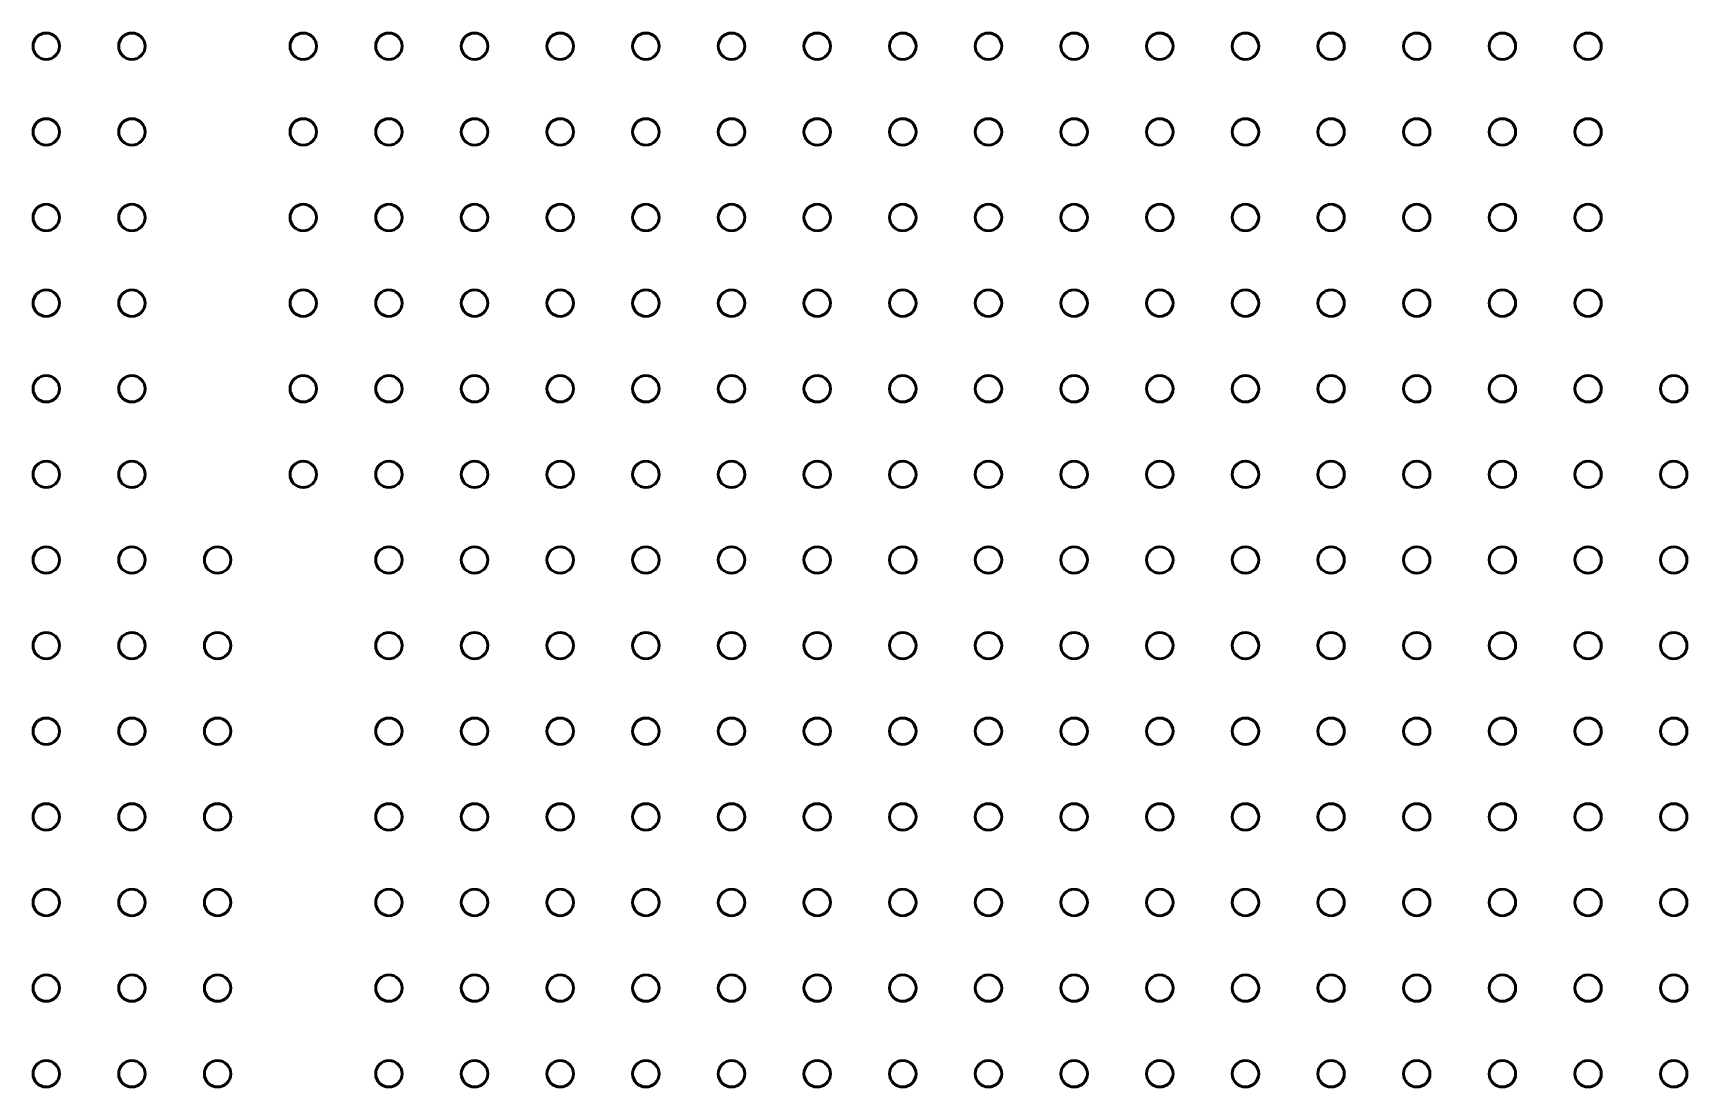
# Model space of a CAD drawing. Header units: inches. Extents: x 17 to 31, y 2 to 10.
# Drawn here: x 20.511 to 23.552, y 7.872 to 9.811 of the extents above; entities that cross this region are included whole.
import ezdxf

# ---------------------------------------------------------------- set-up
doc = ezdxf.new("R2010")
doc.units = ezdxf.units.IN
doc.header["$MEASUREMENT"] = 0
doc.layers.add('Visible', color=7, linetype='Continuous', lineweight=0)

# ---------------------------------------------------------------- blocks, each defined once
blk = doc.blocks.new('Block_675')
at = {"layer": 'Visible', "color": 7, "lineweight": 50}
blk.add_circle((20.5354, 7.8967), 0.0243, dxfattribs=at)
blk = doc.blocks.new('Block_676')
at = {"layer": 'Visible', "color": 7, "lineweight": 50}
blk.add_circle((20.5354, 8.0542), 0.0243, dxfattribs=at)
blk = doc.blocks.new('Block_677')
at = {"layer": 'Visible', "color": 7, "lineweight": 50}
blk.add_circle((20.5354, 8.2117), 0.0243, dxfattribs=at)
blk = doc.blocks.new('Block_678')
at = {"layer": 'Visible', "color": 7, "lineweight": 50}
blk.add_circle((20.5354, 8.3691), 0.0243, dxfattribs=at)
blk = doc.blocks.new('Block_679')
at = {"layer": 'Visible', "color": 7, "lineweight": 50}
blk.add_circle((20.5354, 8.5266), 0.0243, dxfattribs=at)
blk = doc.blocks.new('Block_680')
at = {"layer": 'Visible', "color": 7, "lineweight": 50}
blk.add_circle((20.5354, 8.6841), 0.0243, dxfattribs=at)
blk = doc.blocks.new('Block_681')
at = {"layer": 'Visible', "color": 7, "lineweight": 50}
blk.add_circle((20.5354, 8.8416), 0.0243, dxfattribs=at)
blk = doc.blocks.new('Block_682')
at = {"layer": 'Visible', "color": 7, "lineweight": 50}
blk.add_circle((20.5354, 8.9991), 0.0243, dxfattribs=at)
blk = doc.blocks.new('Block_683')
at = {"layer": 'Visible', "color": 7, "lineweight": 50}
blk.add_circle((20.5354, 9.1566), 0.0243, dxfattribs=at)
blk = doc.blocks.new('Block_684')
at = {"layer": 'Visible', "color": 7, "lineweight": 50}
blk.add_circle((20.5354, 9.314), 0.0243, dxfattribs=at)
blk = doc.blocks.new('Block_685')
at = {"layer": 'Visible', "color": 7, "lineweight": 50}
blk.add_circle((20.5354, 9.4715), 0.0243, dxfattribs=at)
blk = doc.blocks.new('Block_686')
at = {"layer": 'Visible', "color": 7, "lineweight": 50}
blk.add_circle((20.5354, 9.629), 0.0243, dxfattribs=at)
blk = doc.blocks.new('Block_687')
at = {"layer": 'Visible', "color": 7, "lineweight": 50}
blk.add_circle((20.5354, 9.7865), 0.0243, dxfattribs=at)
blk = doc.blocks.new('Block_718')
at = {"layer": 'Visible', "color": 7, "lineweight": 50}
blk.add_circle((20.6929, 7.8967), 0.0243, dxfattribs=at)
blk = doc.blocks.new('Block_719')
at = {"layer": 'Visible', "color": 7, "lineweight": 50}
blk.add_circle((20.6929, 8.0542), 0.0243, dxfattribs=at)
blk = doc.blocks.new('Block_720')
at = {"layer": 'Visible', "color": 7, "lineweight": 50}
blk.add_circle((20.6929, 8.2117), 0.0243, dxfattribs=at)
blk = doc.blocks.new('Block_721')
at = {"layer": 'Visible', "color": 7, "lineweight": 50}
blk.add_circle((20.6929, 8.3691), 0.0243, dxfattribs=at)
blk = doc.blocks.new('Block_722')
at = {"layer": 'Visible', "color": 7, "lineweight": 50}
blk.add_circle((20.6929, 8.5266), 0.0243, dxfattribs=at)
blk = doc.blocks.new('Block_723')
at = {"layer": 'Visible', "color": 7, "lineweight": 50}
blk.add_circle((20.6929, 8.6841), 0.0243, dxfattribs=at)
blk = doc.blocks.new('Block_724')
at = {"layer": 'Visible', "color": 7, "lineweight": 50}
blk.add_circle((20.6929, 8.8416), 0.0243, dxfattribs=at)
blk = doc.blocks.new('Block_725')
at = {"layer": 'Visible', "color": 7, "lineweight": 50}
blk.add_circle((20.6929, 8.9991), 0.0243, dxfattribs=at)
blk = doc.blocks.new('Block_726')
at = {"layer": 'Visible', "color": 7, "lineweight": 50}
blk.add_circle((20.6929, 9.1566), 0.0243, dxfattribs=at)
blk = doc.blocks.new('Block_727')
at = {"layer": 'Visible', "color": 7, "lineweight": 50}
blk.add_circle((20.6929, 9.314), 0.0243, dxfattribs=at)
blk = doc.blocks.new('Block_728')
at = {"layer": 'Visible', "color": 7, "lineweight": 50}
blk.add_circle((20.6929, 9.4715), 0.0243, dxfattribs=at)
blk = doc.blocks.new('Block_729')
at = {"layer": 'Visible', "color": 7, "lineweight": 50}
blk.add_circle((20.6929, 9.629), 0.0243, dxfattribs=at)
blk = doc.blocks.new('Block_730')
at = {"layer": 'Visible', "color": 7, "lineweight": 50}
blk.add_circle((20.6929, 9.7865), 0.0243, dxfattribs=at)
blk = doc.blocks.new('Block_761')
at = {"layer": 'Visible', "color": 7, "lineweight": 50}
blk.add_circle((20.8504, 7.8967), 0.0243, dxfattribs=at)
blk = doc.blocks.new('Block_762')
at = {"layer": 'Visible', "color": 7, "lineweight": 50}
blk.add_circle((20.8504, 8.0542), 0.0243, dxfattribs=at)
blk = doc.blocks.new('Block_763')
at = {"layer": 'Visible', "color": 7, "lineweight": 50}
blk.add_circle((20.8504, 8.2117), 0.0243, dxfattribs=at)
blk = doc.blocks.new('Block_764')
at = {"layer": 'Visible', "color": 7, "lineweight": 50}
blk.add_circle((20.8504, 8.3691), 0.0243, dxfattribs=at)
blk = doc.blocks.new('Block_765')
at = {"layer": 'Visible', "color": 7, "lineweight": 50}
blk.add_circle((20.8504, 8.5266), 0.0243, dxfattribs=at)
blk = doc.blocks.new('Block_766')
at = {"layer": 'Visible', "color": 7, "lineweight": 50}
blk.add_circle((20.8504, 8.6841), 0.0243, dxfattribs=at)
blk = doc.blocks.new('Block_767')
at = {"layer": 'Visible', "color": 7, "lineweight": 50}
blk.add_circle((20.8504, 8.8416), 0.0243, dxfattribs=at)
blk = doc.blocks.new('Block_793')
at = {"layer": 'Visible', "color": 7, "lineweight": 50}
blk.add_circle((21.0079, 8.9991), 0.0243, dxfattribs=at)
blk = doc.blocks.new('Block_794')
at = {"layer": 'Visible', "color": 7, "lineweight": 50}
blk.add_circle((21.0079, 9.1566), 0.0243, dxfattribs=at)
blk = doc.blocks.new('Block_795')
at = {"layer": 'Visible', "color": 7, "lineweight": 50}
blk.add_circle((21.0079, 9.314), 0.0243, dxfattribs=at)
blk = doc.blocks.new('Block_796')
at = {"layer": 'Visible', "color": 7, "lineweight": 50}
blk.add_circle((21.0079, 9.4715), 0.0243, dxfattribs=at)
blk = doc.blocks.new('Block_797')
at = {"layer": 'Visible', "color": 7, "lineweight": 50}
blk.add_circle((21.0079, 9.629), 0.0243, dxfattribs=at)
blk = doc.blocks.new('Block_798')
at = {"layer": 'Visible', "color": 7, "lineweight": 50}
blk.add_circle((21.0079, 9.7865), 0.0243, dxfattribs=at)
blk = doc.blocks.new('Block_830')
at = {"layer": 'Visible', "color": 7, "lineweight": 50}
blk.add_circle((21.1654, 7.8967), 0.0243, dxfattribs=at)
blk = doc.blocks.new('Block_831')
at = {"layer": 'Visible', "color": 7, "lineweight": 50}
blk.add_circle((21.1654, 8.0542), 0.0243, dxfattribs=at)
blk = doc.blocks.new('Block_832')
at = {"layer": 'Visible', "color": 7, "lineweight": 50}
blk.add_circle((21.1654, 8.2117), 0.0243, dxfattribs=at)
blk = doc.blocks.new('Block_833')
at = {"layer": 'Visible', "color": 7, "lineweight": 50}
blk.add_circle((21.1654, 8.3691), 0.0243, dxfattribs=at)
blk = doc.blocks.new('Block_834')
at = {"layer": 'Visible', "color": 7, "lineweight": 50}
blk.add_circle((21.1654, 8.5266), 0.0243, dxfattribs=at)
blk = doc.blocks.new('Block_835')
at = {"layer": 'Visible', "color": 7, "lineweight": 50}
blk.add_circle((21.1654, 8.6841), 0.0243, dxfattribs=at)
blk = doc.blocks.new('Block_836')
at = {"layer": 'Visible', "color": 7, "lineweight": 50}
blk.add_circle((21.1654, 8.8416), 0.0243, dxfattribs=at)
blk = doc.blocks.new('Block_837')
at = {"layer": 'Visible', "color": 7, "lineweight": 50}
blk.add_circle((21.1654, 8.9991), 0.0243, dxfattribs=at)
blk = doc.blocks.new('Block_838')
at = {"layer": 'Visible', "color": 7, "lineweight": 50}
blk.add_circle((21.1654, 9.1566), 0.0243, dxfattribs=at)
blk = doc.blocks.new('Block_839')
at = {"layer": 'Visible', "color": 7, "lineweight": 50}
blk.add_circle((21.1654, 9.314), 0.0243, dxfattribs=at)
blk = doc.blocks.new('Block_840')
at = {"layer": 'Visible', "color": 7, "lineweight": 50}
blk.add_circle((21.1654, 9.4715), 0.0243, dxfattribs=at)
blk = doc.blocks.new('Block_841')
at = {"layer": 'Visible', "color": 7, "lineweight": 50}
blk.add_circle((21.1654, 9.629), 0.0243, dxfattribs=at)
blk = doc.blocks.new('Block_842')
at = {"layer": 'Visible', "color": 7, "lineweight": 50}
blk.add_circle((21.1654, 9.7865), 0.0243, dxfattribs=at)
blk = doc.blocks.new('Block_875')
at = {"layer": 'Visible', "color": 7, "lineweight": 50}
blk.add_circle((21.3228, 7.8967), 0.0243, dxfattribs=at)
blk = doc.blocks.new('Block_876')
at = {"layer": 'Visible', "color": 7, "lineweight": 50}
blk.add_circle((21.3228, 8.0542), 0.0243, dxfattribs=at)
blk = doc.blocks.new('Block_877')
at = {"layer": 'Visible', "color": 7, "lineweight": 50}
blk.add_circle((21.3228, 8.2117), 0.0243, dxfattribs=at)
blk = doc.blocks.new('Block_878')
at = {"layer": 'Visible', "color": 7, "lineweight": 50}
blk.add_circle((21.3228, 8.3691), 0.0243, dxfattribs=at)
blk = doc.blocks.new('Block_879')
at = {"layer": 'Visible', "color": 7, "lineweight": 50}
blk.add_circle((21.3228, 8.5266), 0.0243, dxfattribs=at)
blk = doc.blocks.new('Block_880')
at = {"layer": 'Visible', "color": 7, "lineweight": 50}
blk.add_circle((21.3228, 8.6841), 0.0243, dxfattribs=at)
blk = doc.blocks.new('Block_881')
at = {"layer": 'Visible', "color": 7, "lineweight": 50}
blk.add_circle((21.3228, 8.8416), 0.0243, dxfattribs=at)
blk = doc.blocks.new('Block_882')
at = {"layer": 'Visible', "color": 7, "lineweight": 50}
blk.add_circle((21.3228, 8.9991), 0.0243, dxfattribs=at)
blk = doc.blocks.new('Block_883')
at = {"layer": 'Visible', "color": 7, "lineweight": 50}
blk.add_circle((21.3228, 9.1566), 0.0243, dxfattribs=at)
blk = doc.blocks.new('Block_884')
at = {"layer": 'Visible', "color": 7, "lineweight": 50}
blk.add_circle((21.3228, 9.314), 0.0243, dxfattribs=at)
blk = doc.blocks.new('Block_885')
at = {"layer": 'Visible', "color": 7, "lineweight": 50}
blk.add_circle((21.3228, 9.4715), 0.0243, dxfattribs=at)
blk = doc.blocks.new('Block_886')
at = {"layer": 'Visible', "color": 7, "lineweight": 50}
blk.add_circle((21.3228, 9.629), 0.0243, dxfattribs=at)
blk = doc.blocks.new('Block_887')
at = {"layer": 'Visible', "color": 7, "lineweight": 50}
blk.add_circle((21.3228, 9.7865), 0.0243, dxfattribs=at)
blk = doc.blocks.new('Block_920')
at = {"layer": 'Visible', "color": 7, "lineweight": 50}
blk.add_circle((21.4803, 7.8967), 0.0243, dxfattribs=at)
blk = doc.blocks.new('Block_921')
at = {"layer": 'Visible', "color": 7, "lineweight": 50}
blk.add_circle((21.4803, 8.0542), 0.0243, dxfattribs=at)
blk = doc.blocks.new('Block_922')
at = {"layer": 'Visible', "color": 7, "lineweight": 50}
blk.add_circle((21.4803, 8.2117), 0.0243, dxfattribs=at)
blk = doc.blocks.new('Block_923')
at = {"layer": 'Visible', "color": 7, "lineweight": 50}
blk.add_circle((21.4803, 8.3691), 0.0243, dxfattribs=at)
blk = doc.blocks.new('Block_924')
at = {"layer": 'Visible', "color": 7, "lineweight": 50}
blk.add_circle((21.4803, 8.5266), 0.0243, dxfattribs=at)
blk = doc.blocks.new('Block_925')
at = {"layer": 'Visible', "color": 7, "lineweight": 50}
blk.add_circle((21.4803, 8.6841), 0.0243, dxfattribs=at)
blk = doc.blocks.new('Block_926')
at = {"layer": 'Visible', "color": 7, "lineweight": 50}
blk.add_circle((21.4803, 8.8416), 0.0243, dxfattribs=at)
blk = doc.blocks.new('Block_927')
at = {"layer": 'Visible', "color": 7, "lineweight": 50}
blk.add_circle((21.4803, 8.9991), 0.0243, dxfattribs=at)
blk = doc.blocks.new('Block_928')
at = {"layer": 'Visible', "color": 7, "lineweight": 50}
blk.add_circle((21.4803, 9.1566), 0.0243, dxfattribs=at)
blk = doc.blocks.new('Block_929')
at = {"layer": 'Visible', "color": 7, "lineweight": 50}
blk.add_circle((21.4803, 9.314), 0.0243, dxfattribs=at)
blk = doc.blocks.new('Block_930')
at = {"layer": 'Visible', "color": 7, "lineweight": 50}
blk.add_circle((21.4803, 9.4715), 0.0243, dxfattribs=at)
blk = doc.blocks.new('Block_931')
at = {"layer": 'Visible', "color": 7, "lineweight": 50}
blk.add_circle((21.4803, 9.629), 0.0243, dxfattribs=at)
blk = doc.blocks.new('Block_932')
at = {"layer": 'Visible', "color": 7, "lineweight": 50}
blk.add_circle((21.4803, 9.7865), 0.0243, dxfattribs=at)
blk = doc.blocks.new('Block_966')
at = {"layer": 'Visible', "color": 7, "lineweight": 50}
blk.add_circle((21.6378, 7.8967), 0.0243, dxfattribs=at)
blk = doc.blocks.new('Block_967')
at = {"layer": 'Visible', "color": 7, "lineweight": 50}
blk.add_circle((21.6378, 8.0542), 0.0243, dxfattribs=at)
blk = doc.blocks.new('Block_968')
at = {"layer": 'Visible', "color": 7, "lineweight": 50}
blk.add_circle((21.6378, 8.2117), 0.0243, dxfattribs=at)
blk = doc.blocks.new('Block_969')
at = {"layer": 'Visible', "color": 7, "lineweight": 50}
blk.add_circle((21.6378, 8.3691), 0.0243, dxfattribs=at)
blk = doc.blocks.new('Block_970')
at = {"layer": 'Visible', "color": 7, "lineweight": 50}
blk.add_circle((21.6378, 8.5266), 0.0243, dxfattribs=at)
blk = doc.blocks.new('Block_971')
at = {"layer": 'Visible', "color": 7, "lineweight": 50}
blk.add_circle((21.6378, 8.6841), 0.0243, dxfattribs=at)
blk = doc.blocks.new('Block_972')
at = {"layer": 'Visible', "color": 7, "lineweight": 50}
blk.add_circle((21.6378, 8.8416), 0.0243, dxfattribs=at)
blk = doc.blocks.new('Block_973')
at = {"layer": 'Visible', "color": 7, "lineweight": 50}
blk.add_circle((21.6378, 8.9991), 0.0243, dxfattribs=at)
blk = doc.blocks.new('Block_974')
at = {"layer": 'Visible', "color": 7, "lineweight": 50}
blk.add_circle((21.6378, 9.1566), 0.0243, dxfattribs=at)
blk = doc.blocks.new('Block_975')
at = {"layer": 'Visible', "color": 7, "lineweight": 50}
blk.add_circle((21.6378, 9.314), 0.0243, dxfattribs=at)
blk = doc.blocks.new('Block_976')
at = {"layer": 'Visible', "color": 7, "lineweight": 50}
blk.add_circle((21.6378, 9.4715), 0.0243, dxfattribs=at)
blk = doc.blocks.new('Block_977')
at = {"layer": 'Visible', "color": 7, "lineweight": 50}
blk.add_circle((21.6378, 9.629), 0.0243, dxfattribs=at)
blk = doc.blocks.new('Block_978')
at = {"layer": 'Visible', "color": 7, "lineweight": 50}
blk.add_circle((21.6378, 9.7865), 0.0243, dxfattribs=at)
blk = doc.blocks.new('Block_1011')
at = {"layer": 'Visible', "color": 7, "lineweight": 50}
blk.add_circle((21.7953, 7.8967), 0.0243, dxfattribs=at)
blk = doc.blocks.new('Block_1012')
at = {"layer": 'Visible', "color": 7, "lineweight": 50}
blk.add_circle((21.7953, 8.0542), 0.0243, dxfattribs=at)
blk = doc.blocks.new('Block_1013')
at = {"layer": 'Visible', "color": 7, "lineweight": 50}
blk.add_circle((21.7953, 8.2117), 0.0243, dxfattribs=at)
blk = doc.blocks.new('Block_1014')
at = {"layer": 'Visible', "color": 7, "lineweight": 50}
blk.add_circle((21.7953, 8.3691), 0.0243, dxfattribs=at)
blk = doc.blocks.new('Block_1015')
at = {"layer": 'Visible', "color": 7, "lineweight": 50}
blk.add_circle((21.7953, 8.5266), 0.0243, dxfattribs=at)
blk = doc.blocks.new('Block_1016')
at = {"layer": 'Visible', "color": 7, "lineweight": 50}
blk.add_circle((21.7953, 8.6841), 0.0243, dxfattribs=at)
blk = doc.blocks.new('Block_1017')
at = {"layer": 'Visible', "color": 7, "lineweight": 50}
blk.add_circle((21.7953, 8.8416), 0.0243, dxfattribs=at)
blk = doc.blocks.new('Block_1018')
at = {"layer": 'Visible', "color": 7, "lineweight": 50}
blk.add_circle((21.7953, 8.9991), 0.0243, dxfattribs=at)
blk = doc.blocks.new('Block_1019')
at = {"layer": 'Visible', "color": 7, "lineweight": 50}
blk.add_circle((21.7953, 9.1566), 0.0243, dxfattribs=at)
blk = doc.blocks.new('Block_1020')
at = {"layer": 'Visible', "color": 7, "lineweight": 50}
blk.add_circle((21.7953, 9.314), 0.0243, dxfattribs=at)
blk = doc.blocks.new('Block_1021')
at = {"layer": 'Visible', "color": 7, "lineweight": 50}
blk.add_circle((21.7953, 9.4715), 0.0243, dxfattribs=at)
blk = doc.blocks.new('Block_1022')
at = {"layer": 'Visible', "color": 7, "lineweight": 50}
blk.add_circle((21.7953, 9.629), 0.0243, dxfattribs=at)
blk = doc.blocks.new('Block_1023')
at = {"layer": 'Visible', "color": 7, "lineweight": 50}
blk.add_circle((21.7953, 9.7865), 0.0243, dxfattribs=at)
blk = doc.blocks.new('Block_1042')
at = {"layer": 'Visible', "color": 7, "lineweight": 50}
blk.add_circle((21.9528, 7.8967), 0.0243, dxfattribs=at)
blk = doc.blocks.new('Block_1043')
at = {"layer": 'Visible', "color": 7, "lineweight": 50}
blk.add_circle((21.9528, 8.0542), 0.0243, dxfattribs=at)
blk = doc.blocks.new('Block_1044')
at = {"layer": 'Visible', "color": 7, "lineweight": 50}
blk.add_circle((21.9528, 8.2117), 0.0243, dxfattribs=at)
blk = doc.blocks.new('Block_1045')
at = {"layer": 'Visible', "color": 7, "lineweight": 50}
blk.add_circle((21.9528, 8.3691), 0.0243, dxfattribs=at)
blk = doc.blocks.new('Block_1046')
at = {"layer": 'Visible', "color": 7, "lineweight": 50}
blk.add_circle((21.9528, 8.5266), 0.0243, dxfattribs=at)
blk = doc.blocks.new('Block_1047')
at = {"layer": 'Visible', "color": 7, "lineweight": 50}
blk.add_circle((21.9528, 8.6841), 0.0243, dxfattribs=at)
blk = doc.blocks.new('Block_1048')
at = {"layer": 'Visible', "color": 7, "lineweight": 50}
blk.add_circle((21.9528, 8.8416), 0.0243, dxfattribs=at)
blk = doc.blocks.new('Block_1049')
at = {"layer": 'Visible', "color": 7, "lineweight": 50}
blk.add_circle((21.9528, 8.9991), 0.0243, dxfattribs=at)
blk = doc.blocks.new('Block_1050')
at = {"layer": 'Visible', "color": 7, "lineweight": 50}
blk.add_circle((21.9528, 9.1566), 0.0243, dxfattribs=at)
blk = doc.blocks.new('Block_1051')
at = {"layer": 'Visible', "color": 7, "lineweight": 50}
blk.add_circle((21.9528, 9.314), 0.0243, dxfattribs=at)
blk = doc.blocks.new('Block_1052')
at = {"layer": 'Visible', "color": 7, "lineweight": 50}
blk.add_circle((21.9528, 9.4715), 0.0243, dxfattribs=at)
blk = doc.blocks.new('Block_1053')
at = {"layer": 'Visible', "color": 7, "lineweight": 50}
blk.add_circle((21.9528, 9.629), 0.0243, dxfattribs=at)
blk = doc.blocks.new('Block_1054')
at = {"layer": 'Visible', "color": 7, "lineweight": 50}
blk.add_circle((21.9528, 9.7865), 0.0243, dxfattribs=at)
blk = doc.blocks.new('Block_1090')
at = {"layer": 'Visible', "color": 7, "lineweight": 50}
blk.add_circle((22.1102, 7.8967), 0.0243, dxfattribs=at)
blk = doc.blocks.new('Block_1091')
at = {"layer": 'Visible', "color": 7, "lineweight": 50}
blk.add_circle((22.1102, 8.0542), 0.0243, dxfattribs=at)
blk = doc.blocks.new('Block_1092')
at = {"layer": 'Visible', "color": 7, "lineweight": 50}
blk.add_circle((22.1102, 8.2117), 0.0243, dxfattribs=at)
blk = doc.blocks.new('Block_1093')
at = {"layer": 'Visible', "color": 7, "lineweight": 50}
blk.add_circle((22.1102, 8.3691), 0.0243, dxfattribs=at)
blk = doc.blocks.new('Block_1094')
at = {"layer": 'Visible', "color": 7, "lineweight": 50}
blk.add_circle((22.1102, 8.5266), 0.0243, dxfattribs=at)
blk = doc.blocks.new('Block_1095')
at = {"layer": 'Visible', "color": 7, "lineweight": 50}
blk.add_circle((22.1102, 8.6841), 0.0243, dxfattribs=at)
blk = doc.blocks.new('Block_1096')
at = {"layer": 'Visible', "color": 7, "lineweight": 50}
blk.add_circle((22.1102, 8.8416), 0.0243, dxfattribs=at)
blk = doc.blocks.new('Block_1097')
at = {"layer": 'Visible', "color": 7, "lineweight": 50}
blk.add_circle((22.1102, 8.9991), 0.0243, dxfattribs=at)
blk = doc.blocks.new('Block_1098')
at = {"layer": 'Visible', "color": 7, "lineweight": 50}
blk.add_circle((22.1102, 9.1566), 0.0243, dxfattribs=at)
blk = doc.blocks.new('Block_1099')
at = {"layer": 'Visible', "color": 7, "lineweight": 50}
blk.add_circle((22.1102, 9.314), 0.0243, dxfattribs=at)
blk = doc.blocks.new('Block_1100')
at = {"layer": 'Visible', "color": 7, "lineweight": 50}
blk.add_circle((22.1102, 9.4715), 0.0243, dxfattribs=at)
blk = doc.blocks.new('Block_1101')
at = {"layer": 'Visible', "color": 7, "lineweight": 50}
blk.add_circle((22.1102, 9.629), 0.0243, dxfattribs=at)
blk = doc.blocks.new('Block_1102')
at = {"layer": 'Visible', "color": 7, "lineweight": 50}
blk.add_circle((22.1102, 9.7865), 0.0243, dxfattribs=at)
blk = doc.blocks.new('Block_1138')
at = {"layer": 'Visible', "color": 7, "lineweight": 50}
blk.add_circle((22.2677, 7.8967), 0.0243, dxfattribs=at)
blk = doc.blocks.new('Block_1139')
at = {"layer": 'Visible', "color": 7, "lineweight": 50}
blk.add_circle((22.2677, 8.0542), 0.0243, dxfattribs=at)
blk = doc.blocks.new('Block_1140')
at = {"layer": 'Visible', "color": 7, "lineweight": 50}
blk.add_circle((22.2677, 8.2117), 0.0243, dxfattribs=at)
blk = doc.blocks.new('Block_1141')
at = {"layer": 'Visible', "color": 7, "lineweight": 50}
blk.add_circle((22.2677, 8.3691), 0.0243, dxfattribs=at)
blk = doc.blocks.new('Block_1142')
at = {"layer": 'Visible', "color": 7, "lineweight": 50}
blk.add_circle((22.2677, 8.5266), 0.0243, dxfattribs=at)
blk = doc.blocks.new('Block_1143')
at = {"layer": 'Visible', "color": 7, "lineweight": 50}
blk.add_circle((22.2677, 8.6841), 0.0243, dxfattribs=at)
blk = doc.blocks.new('Block_1144')
at = {"layer": 'Visible', "color": 7, "lineweight": 50}
blk.add_circle((22.2677, 8.8416), 0.0243, dxfattribs=at)
blk = doc.blocks.new('Block_1145')
at = {"layer": 'Visible', "color": 7, "lineweight": 50}
blk.add_circle((22.2677, 8.9991), 0.0243, dxfattribs=at)
blk = doc.blocks.new('Block_1146')
at = {"layer": 'Visible', "color": 7, "lineweight": 50}
blk.add_circle((22.2677, 9.1566), 0.0243, dxfattribs=at)
blk = doc.blocks.new('Block_1147')
at = {"layer": 'Visible', "color": 7, "lineweight": 50}
blk.add_circle((22.2677, 9.314), 0.0243, dxfattribs=at)
blk = doc.blocks.new('Block_1148')
at = {"layer": 'Visible', "color": 7, "lineweight": 50}
blk.add_circle((22.2677, 9.4715), 0.0243, dxfattribs=at)
blk = doc.blocks.new('Block_1149')
at = {"layer": 'Visible', "color": 7, "lineweight": 50}
blk.add_circle((22.2677, 9.629), 0.0243, dxfattribs=at)
blk = doc.blocks.new('Block_1150')
at = {"layer": 'Visible', "color": 7, "lineweight": 50}
blk.add_circle((22.2677, 9.7865), 0.0243, dxfattribs=at)
blk = doc.blocks.new('Block_1186')
at = {"layer": 'Visible', "color": 7, "lineweight": 50}
blk.add_circle((22.4252, 7.8967), 0.0243, dxfattribs=at)
blk = doc.blocks.new('Block_1187')
at = {"layer": 'Visible', "color": 7, "lineweight": 50}
blk.add_circle((22.4252, 8.0542), 0.0243, dxfattribs=at)
blk = doc.blocks.new('Block_1188')
at = {"layer": 'Visible', "color": 7, "lineweight": 50}
blk.add_circle((22.4252, 8.2117), 0.0243, dxfattribs=at)
blk = doc.blocks.new('Block_1189')
at = {"layer": 'Visible', "color": 7, "lineweight": 50}
blk.add_circle((22.4252, 8.3691), 0.0243, dxfattribs=at)
blk = doc.blocks.new('Block_1190')
at = {"layer": 'Visible', "color": 7, "lineweight": 50}
blk.add_circle((22.4252, 8.5266), 0.0243, dxfattribs=at)
blk = doc.blocks.new('Block_1191')
at = {"layer": 'Visible', "color": 7, "lineweight": 50}
blk.add_circle((22.4252, 8.6841), 0.0243, dxfattribs=at)
blk = doc.blocks.new('Block_1192')
at = {"layer": 'Visible', "color": 7, "lineweight": 50}
blk.add_circle((22.4252, 8.8416), 0.0243, dxfattribs=at)
blk = doc.blocks.new('Block_1193')
at = {"layer": 'Visible', "color": 7, "lineweight": 50}
blk.add_circle((22.4252, 8.9991), 0.0243, dxfattribs=at)
blk = doc.blocks.new('Block_1194')
at = {"layer": 'Visible', "color": 7, "lineweight": 50}
blk.add_circle((22.4252, 9.1566), 0.0243, dxfattribs=at)
blk = doc.blocks.new('Block_1195')
at = {"layer": 'Visible', "color": 7, "lineweight": 50}
blk.add_circle((22.4252, 9.314), 0.0243, dxfattribs=at)
blk = doc.blocks.new('Block_1196')
at = {"layer": 'Visible', "color": 7, "lineweight": 50}
blk.add_circle((22.4252, 9.4715), 0.0243, dxfattribs=at)
blk = doc.blocks.new('Block_1197')
at = {"layer": 'Visible', "color": 7, "lineweight": 50}
blk.add_circle((22.4252, 9.629), 0.0243, dxfattribs=at)
blk = doc.blocks.new('Block_1198')
at = {"layer": 'Visible', "color": 7, "lineweight": 50}
blk.add_circle((22.4252, 9.7865), 0.0243, dxfattribs=at)
blk = doc.blocks.new('Block_1233')
at = {"layer": 'Visible', "color": 7, "lineweight": 50}
blk.add_circle((22.5827, 7.8967), 0.0243, dxfattribs=at)
blk = doc.blocks.new('Block_1234')
at = {"layer": 'Visible', "color": 7, "lineweight": 50}
blk.add_circle((22.5827, 8.0542), 0.0243, dxfattribs=at)
blk = doc.blocks.new('Block_1235')
at = {"layer": 'Visible', "color": 7, "lineweight": 50}
blk.add_circle((22.5827, 8.2117), 0.0243, dxfattribs=at)
blk = doc.blocks.new('Block_1236')
at = {"layer": 'Visible', "color": 7, "lineweight": 50}
blk.add_circle((22.5827, 8.3691), 0.0243, dxfattribs=at)
blk = doc.blocks.new('Block_1237')
at = {"layer": 'Visible', "color": 7, "lineweight": 50}
blk.add_circle((22.5827, 8.5266), 0.0243, dxfattribs=at)
blk = doc.blocks.new('Block_1238')
at = {"layer": 'Visible', "color": 7, "lineweight": 50}
blk.add_circle((22.5827, 8.6841), 0.0243, dxfattribs=at)
blk = doc.blocks.new('Block_1239')
at = {"layer": 'Visible', "color": 7, "lineweight": 50}
blk.add_circle((22.5827, 8.8416), 0.0243, dxfattribs=at)
blk = doc.blocks.new('Block_1240')
at = {"layer": 'Visible', "color": 7, "lineweight": 50}
blk.add_circle((22.5827, 8.9991), 0.0243, dxfattribs=at)
blk = doc.blocks.new('Block_1241')
at = {"layer": 'Visible', "color": 7, "lineweight": 50}
blk.add_circle((22.5827, 9.1566), 0.0243, dxfattribs=at)
blk = doc.blocks.new('Block_1242')
at = {"layer": 'Visible', "color": 7, "lineweight": 50}
blk.add_circle((22.5827, 9.314), 0.0243, dxfattribs=at)
blk = doc.blocks.new('Block_1243')
at = {"layer": 'Visible', "color": 7, "lineweight": 50}
blk.add_circle((22.5827, 9.4715), 0.0243, dxfattribs=at)
blk = doc.blocks.new('Block_1244')
at = {"layer": 'Visible', "color": 7, "lineweight": 50}
blk.add_circle((22.5827, 9.629), 0.0243, dxfattribs=at)
blk = doc.blocks.new('Block_1245')
at = {"layer": 'Visible', "color": 7, "lineweight": 50}
blk.add_circle((22.5827, 9.7865), 0.0243, dxfattribs=at)
blk = doc.blocks.new('Block_1281')
at = {"layer": 'Visible', "color": 7, "lineweight": 50}
blk.add_circle((22.7402, 7.8967), 0.0243, dxfattribs=at)
blk = doc.blocks.new('Block_1282')
at = {"layer": 'Visible', "color": 7, "lineweight": 50}
blk.add_circle((22.7402, 8.0542), 0.0243, dxfattribs=at)
blk = doc.blocks.new('Block_1283')
at = {"layer": 'Visible', "color": 7, "lineweight": 50}
blk.add_circle((22.7402, 8.2117), 0.0243, dxfattribs=at)
blk = doc.blocks.new('Block_1284')
at = {"layer": 'Visible', "color": 7, "lineweight": 50}
blk.add_circle((22.7402, 8.3691), 0.0243, dxfattribs=at)
blk = doc.blocks.new('Block_1285')
at = {"layer": 'Visible', "color": 7, "lineweight": 50}
blk.add_circle((22.7402, 8.5266), 0.0243, dxfattribs=at)
blk = doc.blocks.new('Block_1286')
at = {"layer": 'Visible', "color": 7, "lineweight": 50}
blk.add_circle((22.7402, 8.6841), 0.0243, dxfattribs=at)
blk = doc.blocks.new('Block_1287')
at = {"layer": 'Visible', "color": 7, "lineweight": 50}
blk.add_circle((22.7402, 8.8416), 0.0243, dxfattribs=at)
blk = doc.blocks.new('Block_1288')
at = {"layer": 'Visible', "color": 7, "lineweight": 50}
blk.add_circle((22.7402, 8.9991), 0.0243, dxfattribs=at)
blk = doc.blocks.new('Block_1289')
at = {"layer": 'Visible', "color": 7, "lineweight": 50}
blk.add_circle((22.7402, 9.1566), 0.0243, dxfattribs=at)
blk = doc.blocks.new('Block_1290')
at = {"layer": 'Visible', "color": 7, "lineweight": 50}
blk.add_circle((22.7402, 9.314), 0.0243, dxfattribs=at)
blk = doc.blocks.new('Block_1291')
at = {"layer": 'Visible', "color": 7, "lineweight": 50}
blk.add_circle((22.7402, 9.4715), 0.0243, dxfattribs=at)
blk = doc.blocks.new('Block_1292')
at = {"layer": 'Visible', "color": 7, "lineweight": 50}
blk.add_circle((22.7402, 9.629), 0.0243, dxfattribs=at)
blk = doc.blocks.new('Block_1293')
at = {"layer": 'Visible', "color": 7, "lineweight": 50}
blk.add_circle((22.7402, 9.7865), 0.0243, dxfattribs=at)
blk = doc.blocks.new('Block_1329')
at = {"layer": 'Visible', "color": 7, "lineweight": 50}
blk.add_circle((22.8976, 7.8967), 0.0243, dxfattribs=at)
blk = doc.blocks.new('Block_1330')
at = {"layer": 'Visible', "color": 7, "lineweight": 50}
blk.add_circle((22.8976, 8.0542), 0.0243, dxfattribs=at)
blk = doc.blocks.new('Block_1331')
at = {"layer": 'Visible', "color": 7, "lineweight": 50}
blk.add_circle((22.8976, 8.2117), 0.0243, dxfattribs=at)
blk = doc.blocks.new('Block_1332')
at = {"layer": 'Visible', "color": 7, "lineweight": 50}
blk.add_circle((22.8976, 8.3691), 0.0243, dxfattribs=at)
blk = doc.blocks.new('Block_1333')
at = {"layer": 'Visible', "color": 7, "lineweight": 50}
blk.add_circle((22.8976, 8.5266), 0.0243, dxfattribs=at)
blk = doc.blocks.new('Block_1334')
at = {"layer": 'Visible', "color": 7, "lineweight": 50}
blk.add_circle((22.8976, 8.6841), 0.0243, dxfattribs=at)
blk = doc.blocks.new('Block_1335')
at = {"layer": 'Visible', "color": 7, "lineweight": 50}
blk.add_circle((22.8976, 8.8416), 0.0243, dxfattribs=at)
blk = doc.blocks.new('Block_1336')
at = {"layer": 'Visible', "color": 7, "lineweight": 50}
blk.add_circle((22.8976, 8.9991), 0.0243, dxfattribs=at)
blk = doc.blocks.new('Block_1337')
at = {"layer": 'Visible', "color": 7, "lineweight": 50}
blk.add_circle((22.8976, 9.1566), 0.0243, dxfattribs=at)
blk = doc.blocks.new('Block_1338')
at = {"layer": 'Visible', "color": 7, "lineweight": 50}
blk.add_circle((22.8976, 9.314), 0.0243, dxfattribs=at)
blk = doc.blocks.new('Block_1339')
at = {"layer": 'Visible', "color": 7, "lineweight": 50}
blk.add_circle((22.8976, 9.4715), 0.0243, dxfattribs=at)
blk = doc.blocks.new('Block_1340')
at = {"layer": 'Visible', "color": 7, "lineweight": 50}
blk.add_circle((22.8976, 9.629), 0.0243, dxfattribs=at)
blk = doc.blocks.new('Block_1341')
at = {"layer": 'Visible', "color": 7, "lineweight": 50}
blk.add_circle((22.8976, 9.7865), 0.0243, dxfattribs=at)
blk = doc.blocks.new('Block_1375')
at = {"layer": 'Visible', "color": 7, "lineweight": 50}
blk.add_circle((23.0551, 7.8967), 0.0243, dxfattribs=at)
blk = doc.blocks.new('Block_1376')
at = {"layer": 'Visible', "color": 7, "lineweight": 50}
blk.add_circle((23.0551, 8.0542), 0.0243, dxfattribs=at)
blk = doc.blocks.new('Block_1377')
at = {"layer": 'Visible', "color": 7, "lineweight": 50}
blk.add_circle((23.0551, 8.2117), 0.0243, dxfattribs=at)
blk = doc.blocks.new('Block_1378')
at = {"layer": 'Visible', "color": 7, "lineweight": 50}
blk.add_circle((23.0551, 8.3691), 0.0243, dxfattribs=at)
blk = doc.blocks.new('Block_1379')
at = {"layer": 'Visible', "color": 7, "lineweight": 50}
blk.add_circle((23.0551, 8.5266), 0.0243, dxfattribs=at)
blk = doc.blocks.new('Block_1380')
at = {"layer": 'Visible', "color": 7, "lineweight": 50}
blk.add_circle((23.0551, 8.6841), 0.0243, dxfattribs=at)
blk = doc.blocks.new('Block_1381')
at = {"layer": 'Visible', "color": 7, "lineweight": 50}
blk.add_circle((23.0551, 8.8416), 0.0243, dxfattribs=at)
blk = doc.blocks.new('Block_1382')
at = {"layer": 'Visible', "color": 7, "lineweight": 50}
blk.add_circle((23.0551, 8.9991), 0.0243, dxfattribs=at)
blk = doc.blocks.new('Block_1383')
at = {"layer": 'Visible', "color": 7, "lineweight": 50}
blk.add_circle((23.0551, 9.1566), 0.0243, dxfattribs=at)
blk = doc.blocks.new('Block_1384')
at = {"layer": 'Visible', "color": 7, "lineweight": 50}
blk.add_circle((23.0551, 9.314), 0.0243, dxfattribs=at)
blk = doc.blocks.new('Block_1385')
at = {"layer": 'Visible', "color": 7, "lineweight": 50}
blk.add_circle((23.0551, 9.4715), 0.0243, dxfattribs=at)
blk = doc.blocks.new('Block_1386')
at = {"layer": 'Visible', "color": 7, "lineweight": 50}
blk.add_circle((23.0551, 9.629), 0.0243, dxfattribs=at)
blk = doc.blocks.new('Block_1387')
at = {"layer": 'Visible', "color": 7, "lineweight": 50}
blk.add_circle((23.0551, 9.7865), 0.0243, dxfattribs=at)
blk = doc.blocks.new('Block_1416')
at = {"layer": 'Visible', "color": 7, "lineweight": 50}
blk.add_circle((23.2126, 7.8967), 0.0243, dxfattribs=at)
blk = doc.blocks.new('Block_1417')
at = {"layer": 'Visible', "color": 7, "lineweight": 50}
blk.add_circle((23.2126, 8.0542), 0.0243, dxfattribs=at)
blk = doc.blocks.new('Block_1418')
at = {"layer": 'Visible', "color": 7, "lineweight": 50}
blk.add_circle((23.2126, 8.2117), 0.0243, dxfattribs=at)
blk = doc.blocks.new('Block_1419')
at = {"layer": 'Visible', "color": 7, "lineweight": 50}
blk.add_circle((23.2126, 8.3691), 0.0243, dxfattribs=at)
blk = doc.blocks.new('Block_1420')
at = {"layer": 'Visible', "color": 7, "lineweight": 50}
blk.add_circle((23.2126, 8.5266), 0.0243, dxfattribs=at)
blk = doc.blocks.new('Block_1421')
at = {"layer": 'Visible', "color": 7, "lineweight": 50}
blk.add_circle((23.2126, 8.6841), 0.0243, dxfattribs=at)
blk = doc.blocks.new('Block_1422')
at = {"layer": 'Visible', "color": 7, "lineweight": 50}
blk.add_circle((23.2126, 8.8416), 0.0243, dxfattribs=at)
blk = doc.blocks.new('Block_1423')
at = {"layer": 'Visible', "color": 7, "lineweight": 50}
blk.add_circle((23.2126, 8.9991), 0.0243, dxfattribs=at)
blk = doc.blocks.new('Block_1424')
at = {"layer": 'Visible', "color": 7, "lineweight": 50}
blk.add_circle((23.2126, 9.1566), 0.0243, dxfattribs=at)
blk = doc.blocks.new('Block_1425')
at = {"layer": 'Visible', "color": 7, "lineweight": 50}
blk.add_circle((23.2126, 9.314), 0.0243, dxfattribs=at)
blk = doc.blocks.new('Block_1426')
at = {"layer": 'Visible', "color": 7, "lineweight": 50}
blk.add_circle((23.2126, 9.4715), 0.0243, dxfattribs=at)
blk = doc.blocks.new('Block_1427')
at = {"layer": 'Visible', "color": 7, "lineweight": 50}
blk.add_circle((23.2126, 9.629), 0.0243, dxfattribs=at)
blk = doc.blocks.new('Block_1428')
at = {"layer": 'Visible', "color": 7, "lineweight": 50}
blk.add_circle((23.2126, 9.7865), 0.0243, dxfattribs=at)
blk = doc.blocks.new('Block_1451')
at = {"layer": 'Visible', "color": 7, "lineweight": 50}
blk.add_circle((23.3701, 7.8967), 0.0243, dxfattribs=at)
blk = doc.blocks.new('Block_1452')
at = {"layer": 'Visible', "color": 7, "lineweight": 50}
blk.add_circle((23.3701, 8.0542), 0.0243, dxfattribs=at)
blk = doc.blocks.new('Block_1453')
at = {"layer": 'Visible', "color": 7, "lineweight": 50}
blk.add_circle((23.3701, 8.2117), 0.0243, dxfattribs=at)
blk = doc.blocks.new('Block_1454')
at = {"layer": 'Visible', "color": 7, "lineweight": 50}
blk.add_circle((23.3701, 8.3691), 0.0243, dxfattribs=at)
blk = doc.blocks.new('Block_1455')
at = {"layer": 'Visible', "color": 7, "lineweight": 50}
blk.add_circle((23.3701, 8.5266), 0.0243, dxfattribs=at)
blk = doc.blocks.new('Block_1456')
at = {"layer": 'Visible', "color": 7, "lineweight": 50}
blk.add_circle((23.3701, 8.6841), 0.0243, dxfattribs=at)
blk = doc.blocks.new('Block_1457')
at = {"layer": 'Visible', "color": 7, "lineweight": 50}
blk.add_circle((23.3701, 8.8416), 0.0243, dxfattribs=at)
blk = doc.blocks.new('Block_1458')
at = {"layer": 'Visible', "color": 7, "lineweight": 50}
blk.add_circle((23.3701, 8.9991), 0.0243, dxfattribs=at)
blk = doc.blocks.new('Block_1459')
at = {"layer": 'Visible', "color": 7, "lineweight": 50}
blk.add_circle((23.3701, 9.1566), 0.0243, dxfattribs=at)
blk = doc.blocks.new('Block_1460')
at = {"layer": 'Visible', "color": 7, "lineweight": 50}
blk.add_circle((23.3701, 9.314), 0.0243, dxfattribs=at)
blk = doc.blocks.new('Block_1461')
at = {"layer": 'Visible', "color": 7, "lineweight": 50}
blk.add_circle((23.3701, 9.4715), 0.0243, dxfattribs=at)
blk = doc.blocks.new('Block_1462')
at = {"layer": 'Visible', "color": 7, "lineweight": 50}
blk.add_circle((23.3701, 9.629), 0.0243, dxfattribs=at)
blk = doc.blocks.new('Block_1463')
at = {"layer": 'Visible', "color": 7, "lineweight": 50}
blk.add_circle((23.3701, 9.7865), 0.0243, dxfattribs=at)
blk = doc.blocks.new('Block_1478')
at = {"layer": 'Visible', "color": 7, "lineweight": 50}
blk.add_circle((23.5276, 7.8967), 0.0243, dxfattribs=at)
blk = doc.blocks.new('Block_1479')
at = {"layer": 'Visible', "color": 7, "lineweight": 50}
blk.add_circle((23.5276, 8.0542), 0.0243, dxfattribs=at)
blk = doc.blocks.new('Block_1480')
at = {"layer": 'Visible', "color": 7, "lineweight": 50}
blk.add_circle((23.5276, 8.2117), 0.0243, dxfattribs=at)
blk = doc.blocks.new('Block_1481')
at = {"layer": 'Visible', "color": 7, "lineweight": 50}
blk.add_circle((23.5276, 8.3691), 0.0243, dxfattribs=at)
blk = doc.blocks.new('Block_1482')
at = {"layer": 'Visible', "color": 7, "lineweight": 50}
blk.add_circle((23.5276, 8.5266), 0.0243, dxfattribs=at)
blk = doc.blocks.new('Block_1483')
at = {"layer": 'Visible', "color": 7, "lineweight": 50}
blk.add_circle((23.5276, 8.6841), 0.0243, dxfattribs=at)
blk = doc.blocks.new('Block_1484')
at = {"layer": 'Visible', "color": 7, "lineweight": 50}
blk.add_circle((23.5276, 8.8416), 0.0243, dxfattribs=at)
blk = doc.blocks.new('Block_1485')
at = {"layer": 'Visible', "color": 7, "lineweight": 50}
blk.add_circle((23.5276, 8.9991), 0.0243, dxfattribs=at)
blk = doc.blocks.new('Block_1486')
at = {"layer": 'Visible', "color": 7, "lineweight": 50}
blk.add_circle((23.5276, 9.1566), 0.0243, dxfattribs=at)

msp = doc.modelspace()

# ---------------------------------------------------------------- block references
at = {"layer": 'Visible'}
for name in ['Block_687', 'Block_730', 'Block_798', 'Block_842', 'Block_887', 'Block_932', 'Block_978', 'Block_1023', 'Block_1054', 'Block_1102', 'Block_1150', 'Block_1198', 'Block_1245', 'Block_1293', 'Block_1341', 'Block_1387', 'Block_1428', 'Block_1463', 'Block_686', 'Block_729', 'Block_797', 'Block_841', 'Block_886', 'Block_931', 'Block_977', 'Block_1022', 'Block_1053', 'Block_1101', 'Block_1149', 'Block_1197', 'Block_1244', 'Block_1292', 'Block_1340', 'Block_1386', 'Block_1427', 'Block_1462', 'Block_685', 'Block_728', 'Block_796', 'Block_840', 'Block_885', 'Block_930', 'Block_976', 'Block_1021', 'Block_1052', 'Block_1100', 'Block_1148', 'Block_1196', 'Block_1243', 'Block_1291', 'Block_1339', 'Block_1385', 'Block_1426', 'Block_1461', 'Block_684', 'Block_727', 'Block_795', 'Block_839', 'Block_884', 'Block_929', 'Block_975', 'Block_1020', 'Block_1051', 'Block_1099', 'Block_1147', 'Block_1195', 'Block_1242', 'Block_1290', 'Block_1338', 'Block_1384', 'Block_1425', 'Block_1460', 'Block_683', 'Block_726', 'Block_794', 'Block_838', 'Block_883', 'Block_928', 'Block_974', 'Block_1019', 'Block_1050', 'Block_1098', 'Block_1146', 'Block_1194', 'Block_1241', 'Block_1289', 'Block_1337', 'Block_1383', 'Block_1424', 'Block_1459', 'Block_1486', 'Block_682', 'Block_725', 'Block_793', 'Block_837', 'Block_882', 'Block_927', 'Block_973', 'Block_1018', 'Block_1049', 'Block_1097', 'Block_1145', 'Block_1193', 'Block_1240', 'Block_1288', 'Block_1336', 'Block_1382', 'Block_1423', 'Block_1458', 'Block_1485', 'Block_681', 'Block_724', 'Block_767', 'Block_836', 'Block_881', 'Block_926', 'Block_972', 'Block_1017', 'Block_1048', 'Block_1096', 'Block_1144', 'Block_1192', 'Block_1239', 'Block_1287', 'Block_1335', 'Block_1381', 'Block_1422', 'Block_1457', 'Block_1484', 'Block_680', 'Block_723', 'Block_766', 'Block_835', 'Block_880', 'Block_925', 'Block_971', 'Block_1016', 'Block_1047', 'Block_1095', 'Block_1143', 'Block_1191', 'Block_1238', 'Block_1286', 'Block_1334', 'Block_1380', 'Block_1421', 'Block_1456', 'Block_1483', 'Block_679', 'Block_722', 'Block_765', 'Block_834', 'Block_879', 'Block_924', 'Block_970', 'Block_1015', 'Block_1046', 'Block_1094', 'Block_1142', 'Block_1190', 'Block_1237', 'Block_1285', 'Block_1333', 'Block_1379', 'Block_1420', 'Block_1455', 'Block_1482', 'Block_678', 'Block_721', 'Block_764', 'Block_833', 'Block_878', 'Block_923', 'Block_969', 'Block_1014', 'Block_1045', 'Block_1093', 'Block_1141', 'Block_1189', 'Block_1236', 'Block_1284', 'Block_1332', 'Block_1378', 'Block_1419', 'Block_1454', 'Block_1481', 'Block_677', 'Block_720', 'Block_763', 'Block_832', 'Block_877', 'Block_922', 'Block_968', 'Block_1013', 'Block_1044', 'Block_1092', 'Block_1140', 'Block_1188', 'Block_1235', 'Block_1283', 'Block_1331', 'Block_1377', 'Block_1418', 'Block_1453', 'Block_1480', 'Block_676', 'Block_719', 'Block_762', 'Block_831', 'Block_876', 'Block_921', 'Block_967', 'Block_1012', 'Block_1043', 'Block_1091', 'Block_1139', 'Block_1187', 'Block_1234', 'Block_1282', 'Block_1330', 'Block_1376', 'Block_1417', 'Block_1452', 'Block_1479', 'Block_675', 'Block_718', 'Block_761', 'Block_830', 'Block_875', 'Block_920', 'Block_966', 'Block_1011', 'Block_1042', 'Block_1090', 'Block_1138', 'Block_1186', 'Block_1233', 'Block_1281', 'Block_1329', 'Block_1375', 'Block_1416', 'Block_1451', 'Block_1478']:
    msp.add_blockref(name, (0, 0), dxfattribs=at)

doc.saveas('drawing.dxf')
